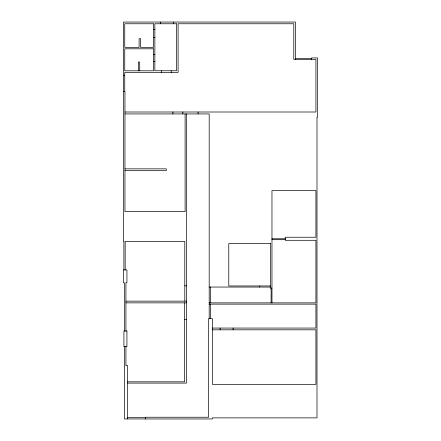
<?xml version="1.0" encoding="UTF-8"?>
<svg xmlns="http://www.w3.org/2000/svg" width="441" height="441" viewBox="0 0 441 441"><rect width="100%" height="100%" fill="white"/><g stroke="black" fill="none" stroke-linecap="round" stroke-linejoin="round"><path stroke-width="0.66" d="M153.451 29.624L154.863 29.624M153.451 37.557L154.863 37.557M153.451 54.475L154.863 54.475M295.503 58.372L311.572 58.372M153.451 61.547L154.863 61.547M123.463 75.4L124.748 75.4M123.463 91.678L124.963 91.678L124.963 211.658L185.104 211.658L185.104 113.932M124.963 112.003L315.921 112.003L315.921 59.441L293.794 59.441L293.794 23.764L178.092 23.764L178.092 72.396L124.748 72.396L124.748 91.678M124.963 113.932L209.194 113.932L209.194 318.683M124.963 168.848L166.318 168.848L166.318 170.474L124.963 170.474M271.97 238.768L285.266 238.768M271.97 239.684L285.266 239.684M184.796 285.796L186.455 285.796M209.194 287.047L270.256 287.047M271.97 288.116L270.256 288.116L270.256 285.961M125.922 301.148L186.455 301.148M125.922 302.862L186.455 302.862M209.194 302.862L315.921 302.862L315.921 240.295L285.266 240.295L285.266 237.241L315.921 237.241L315.921 190.633L271.97 190.633L271.97 302.862M209.194 304.136L315.921 304.136L315.921 328.065L212.435 328.065M184.63 319.455L186.455 319.455M212.435 329.824L315.921 329.824L315.921 384.343L212.435 384.343L212.435 318.683L208.582 318.683L208.582 417.236L145.591 417.236L145.591 418.95M127.636 381.823L184.63 381.823L184.63 302.862M127.636 383.108L186.455 383.108L186.455 113.932M127.636 417.677L145.591 417.677M311.572 59.441L311.572 57.942L317.575 57.942L317.421 117.289L316.991 117.289L316.991 417.881L212.523 417.881L212.523 418.867L208.582 418.95L124.423 418.95L124.423 346.598M295.503 59.441L295.503 22.05L123.463 22.05L123.463 241.442L123.893 241.442L123.893 269.936M271.11 288.116L271.11 302.862M259.435 285.961L259.435 287.047M233.091 328.065L233.091 329.824M220.103 328.065L220.103 329.824M210.511 287.047L210.511 302.862M210.511 304.136L210.511 318.683M198.081 112.003L198.081 113.932M184.796 301.148L184.796 241.442L125.178 241.442L125.178 269.936M182.855 112.003L182.855 113.932M173.385 22.05L173.385 23.764M172.922 112.003L172.922 113.932M171.196 70.758L171.196 72.396M161.307 70.758L161.307 72.396M160.53 22.05L160.53 23.764M139.709 70.803L139.709 62.016L138.424 62.016L138.424 70.803M127.636 418.95L127.636 365.666L125.922 365.666L125.922 346.598M125.922 331.015L125.922 282.758L126.931 282.758L126.931 269.936L123.425 269.936L123.425 282.758L124.423 282.758L124.423 331.015M153.451 23.764L124.748 23.764L124.748 47.435L139.102 47.435L139.102 38.654L140.602 38.654L140.602 47.435L153.451 47.435L153.451 23.764M176.499 23.764L154.863 23.764L154.863 70.758L176.499 70.758L176.499 23.764M153.451 48.808L124.748 48.808L124.748 70.803L153.451 70.803L153.451 48.808M270.559 243.537L228.78 243.537L228.78 285.961L270.559 285.961L270.559 243.537M126.931 331.015L123.932 331.015L123.932 346.654L126.931 346.654L126.931 331.015"/></g></svg>
